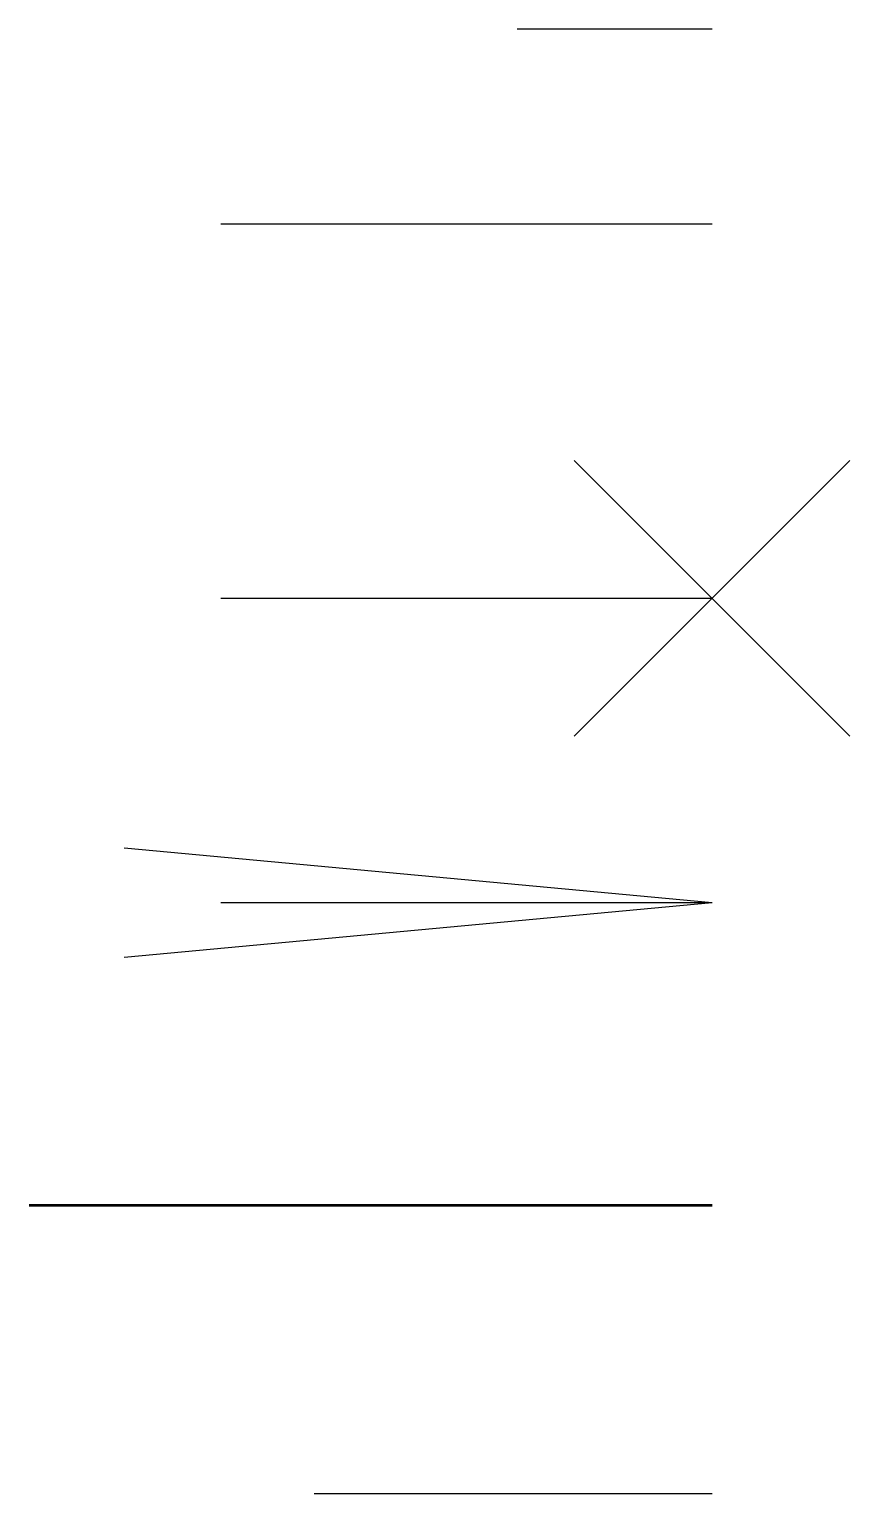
# Model space of a CAD drawing. Header units: millimetres. Extents: x -263639 to 143, y -303672 to 60.
# Drawn here: x -263638.524 to -263636.417, y -303671.592 to -303667.833 of the extents above.
import ezdxf

# ---------------------------------------------------------------- set-up
doc = ezdxf.new("R2010")
doc.units = ezdxf.units.MM
doc.layers.add('Tendons 2', color=50, linetype='Continuous', lineweight=50)

msp = doc.modelspace()

# ---------------------------------------------------------------- linework, layer by layer
at = {"ltscale": 0.4}
for p, q in [((-263636.7705, -303667.8329), (-263637.2705, -303667.8329)), ((-263636.7705, -303668.3329), (-263638.0315, -303668.3329)), ((-263637.1241, -303669.6471), (-263636.417, -303668.94)), ((-263636.417, -303669.6471), (-263637.1241, -303668.94)), ((-263636.7705, -303669.2936), (-263638.0315, -303669.2936)), ((-263636.7705, -303670.0752), (-263638.2796, -303669.935)), ((-263636.7705, -303670.0752), (-263638.2796, -303670.2154)), ((-263636.7705, -303670.0752), (-263638.0315, -303670.0752))]:
    msp.add_line(p, q, dxfattribs=at)
msp.add_line((-263636.7705, -303671.5916), (-263637.7923, -303671.5916))
at = {"layer": 'Tendons 2', "color": 0, "ltscale": 50}
msp.add_line((-263636.7705, -303670.8515), (-263638.5235, -303670.8515), dxfattribs=at)

doc.saveas('drawing.dxf')
